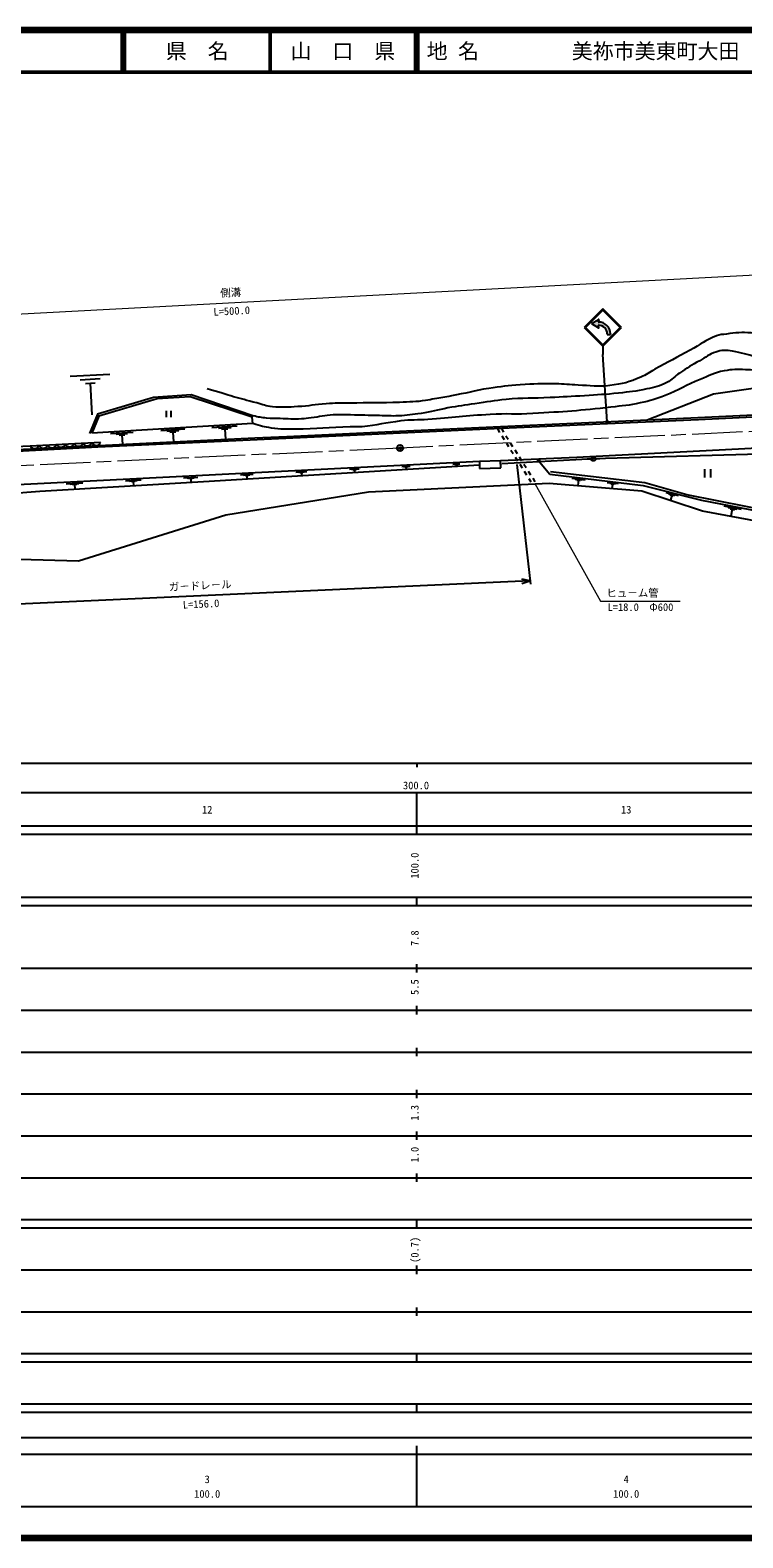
# Model space of a CAD drawing. Units: millimetres, scale not verified. Extents: x 40000 to 680000, y 20000 to 380000.
# Drawn here: x 275754 to 445840, y 20000 to 380000 of the extents above; entities that cross this region are included whole.
import ezdxf
from ezdxf.enums import TextEntityAlignment as Align

# ---------------------------------------------------------------- set-up
doc = ezdxf.new("R2010")
doc.units = ezdxf.units.MM
doc.header["$LTSCALE"] = 1000
doc.header["$PDMODE"] = 32
doc.header["$PDSIZE"] = 500
doc.linetypes.add('CHAIN', pattern=[18.5, 12, -1.5, 3.5, -1.5])
for name, color, linetype, lineweight in [('M-BGD', 7, 'Continuous', 25), ('M-BMK', 2, 'CHAIN', 13), ('M-BMK-SRVR', 3, 'Continuous', 25), ('M-STR-HTXT', 7, 'Continuous', 13), ('M-STR-STRC', 7, 'Continuous', 25), ('M-TTL', 2, 'Continuous', 140), ('M-TTL-BAND', 7, 'Continuous', 25), ('M-TTL-LINE', 7, 'Continuous', 50)]:
    doc.layers.add(name, color=color, linetype=linetype, lineweight=lineweight)
doc.layers.add('M-TTL-TXT', color=7, linetype='Continuous')
doc.styles.add('@ＭＳ ゴシック', font='')
doc.styles.add('ＭＳ ゴシック', font='')
doc.styles.get('@ＭＳ ゴシック').set_extended_font_data('@MS Gothic')
doc.styles.get('ＭＳ ゴシック').set_extended_font_data('MS Gothic')

msp = doc.modelspace()

# ---------------------------------------------------------------- hatches: boundary and pattern name
at = {"layer": 'M-STR-STRC'}
msp.add_hatch(color=256, dxfattribs=at).paths.add_polyline_path([(411383, 310303), (411293, 310303), (411474, 310856, 0.69923), (411364, 310944), (409721, 309929), (411364, 308914, 0.69923), (411474, 309001), (411293, 309554), (411383, 309554, -0.41421), (413482, 307455), (413482, 307296), (414231, 307296), (414231, 307455, 0.41421)])

# ---------------------------------------------------------------- linework, layer by layer
at = {"layer": 'M-BGD'}
for p, q in [((285294, 297360), (294735, 297853)), ((287703, 296539), (292424, 296786)), ((288933, 295657), (291293, 295780)), ((290113, 295718), (290507, 288166)), ((308269, 287627), (308269, 289127)), ((309394, 287627), (309394, 289127)), ((328883, 286046), (290479, 283736)), ((306901, 284423), (312635, 284768)), ((319139, 285159), (325184, 285523)), ((320668, 284948), (323691, 285130)), ((321442, 284691), (322953, 284782)), ((322198, 284737), (322343, 282319)), ((387259, 284802), (387793, 283957)), ((388212, 284846), (388747, 284001)), ((329412, 282555), (292138, 280781)), ((294911, 283702), (300341, 284029)), ((296285, 283512), (299000, 283675)), ((296980, 283281), (298338, 283363)), ((297659, 283322), (297789, 281150)), ((308351, 284223), (311219, 284395)), ((309085, 283979), (310519, 284065)), ((309802, 284022), (309940, 281728)), ((388328, 283112), (388863, 282267)), ((389282, 283156), (389816, 282310)), ((389397, 281422), (389932, 280577)), ((390351, 281465), (390886, 280620)), ((468189, 281167), (406225, 277977)), ((292138, 280781), (254260, 278873)), ((406225, 277977), (388031, 277194)), ((405977, 277364), (388292, 276425)), ((390467, 279732), (391002, 278887)), ((391421, 279775), (391955, 278930)), ((391536, 278042), (392071, 277197)), ((392490, 278085), (393025, 277240)), ((396705, 277267), (397576, 277304)), ((397141, 277286), (397153, 276995)), ((408680, 277637), (409680, 277637)), ((411680, 277637), (410680, 277637)), ((325918, 273815), (328959, 273970)), ((326684, 273752), (328204, 273829)), ((327069, 273670), (327829, 273709)), ((327449, 273689), (327490, 272878)), ((339124, 274487), (341810, 274624)), ((339800, 274432), (341143, 274500)), ((340140, 274360), (340812, 274394)), ((340476, 274377), (340512, 273661)), ((351969, 275142), (354309, 275261)), ((352558, 275093), (353728, 275153)), ((352855, 275030), (353440, 275060)), ((353147, 275045), (353179, 274421)), ((364464, 275778), (366468, 275880)), ((364969, 275737), (365970, 275788)), ((365222, 275683), (365723, 275708)), ((365473, 275696), (365500, 275161)), ((376618, 276397), (378294, 276482)), ((377040, 276363), (377878, 276405)), ((377252, 276317), (377671, 276339)), ((377462, 276328), (377485, 275881)), ((388031, 277194), (382953, 277020)), ((382953, 277020), (383012, 275311)), ((383012, 275311), (388090, 275485)), ((388090, 275485), (388031, 277194)), ((392606, 276352), (393140, 275507)), ((393559, 276395), (394094, 275550)), ((393675, 274662), (394210, 273817)), ((394629, 274705), (395164, 273860)), ((397330, 276905), (399751, 273976)), ((436693, 275160), (436693, 273160)), ((438193, 273160), (438193, 275160)), ((284324, 271696), (288358, 271901)), ((285339, 271613), (287356, 271716)), ((285850, 271504), (286859, 271555)), ((286355, 271530), (286409, 270454)), ((298507, 272418), (302216, 272607)), ((299440, 272342), (301295, 272436)), ((299910, 272242), (300838, 272289)), ((300374, 272266), (300424, 271276)), ((312362, 273124), (315755, 273297)), ((313216, 273054), (314912, 273141)), ((313646, 272963), (314494, 273006)), ((314070, 272984), (314116, 272079)), ((394744, 272972), (395279, 272127)), ((395698, 273015), (396233, 272170)), ((405052, 273037), (408219, 272656)), ((405825, 272783), (407408, 272593)), ((406202, 272578), (406993, 272482)), ((406597, 272530), (406445, 271263)), ((413478, 272025), (416054, 271715)), ((414107, 271819), (415394, 271664)), ((414413, 271651), (415057, 271574)), ((414735, 271612), (414611, 270582)), ((427459, 269608), (430425, 268850)), ((428163, 269270), (429646, 268891)), ((428496, 269027), (429237, 268838)), ((428866, 268933), (428563, 267746)), ((441335, 266408), (445439, 265619)), ((442321, 266005), (444374, 265611)), ((442795, 265701), (443821, 265504)), ((443308, 265603), (442993, 263961))]:
    msp.add_line(p, q, dxfattribs=at)
for points in [[(562431, 301334), (549939, 297822), (536949, 294770), (518777, 291310), (503520, 290275), (461172, 288220), (435257, 286958), (388212, 284846), (350338, 283124), (321420, 281755), (291893, 280394), (251627, 278251), (218481, 277818)], [(549264, 298204), (535131, 295026), (518794, 291826), (506549, 290844), (487178, 289927), (461894, 288722), (435079, 287436), (423173, 286902), (387973, 285315), (357000, 283863), (336985, 282894), (329412, 282555)], [(305214, 292271), (291859, 288333), (289911, 283672)], [(328883, 286046), (328738, 287578), (313909, 292412), (306084, 291942), (292147, 287847), (290479, 283736)], [(328738, 287578), (328900, 287914), (314196, 292941), (305214, 292271)], [(460921, 289695), (452216, 295020), (438863, 293049), (422988, 286894)], [(254538, 279779), (275754, 280729), (292579, 281598)], [(472877, 268369), (477755, 272151), (477651, 276038), (477129, 276690), (468678, 278881), (455488, 278910), (410180, 277637), (405977, 277364)], [(382985, 276111), (317097, 272154), (278075, 269865), (254437, 267987), (210544, 266712), (185507, 266543)], [(382953, 277020), (269589, 271246), (220613, 269779), (191894, 269280)], [(399751, 273976), (422063, 271296), (435970, 267744), (468937, 261409)], [(468688, 261906), (432496, 269046), (422480, 271916), (399943, 274507)], [(399632, 271731), (356479, 269712), (322434, 264156), (287263, 253197), (233602, 254713), (206947, 256425), (180607, 259585)], [(468770, 259091), (436222, 265111), (421771, 269885), (399632, 271731)]]:
    msp.add_lwpolyline(points, dxfattribs=at)
msp.add_circle((410180, 277637), 500, dxfattribs=at)
for centre in [(276783, 281224), (278886, 281333), (280989, 281442), (283092, 281550), (285195, 281659), (287298, 281768), (289401, 281876), (291504, 281985)]:
    msp.add_arc(centre, 1142, 205.7249, 340.19188, dxfattribs=at)
for points, knots in [([(509622, 299662), (507568, 299477), (507041, 299424), (505388, 299256), (502796, 298992), (501330, 298934), (498762, 298499), (496810, 298169), (495743, 297842), (493806, 297430), (492055, 297058), (491100, 296682), (489320, 296491), (487142, 296258), (485902, 296503), (483712, 296543), (481786, 296579), (480682, 296359), (478782, 296673), (477577, 296873), (476959, 297240), (475834, 297717), (473712, 298617), (472625, 299342), (470592, 300430), (468469, 301566), (467345, 302326), (465192, 303403), (463635, 304182), (462808, 304753), (461149, 305281), (458416, 306151), (456801, 306354), (453976, 306846), (451594, 307261), (450258, 307534), (447846, 307707), (445537, 307873), (444219, 307757), (441925, 307446), (440979, 307318), (440418, 307315), (439525, 306977), (436925, 305991), (435710, 304912), (433265, 303586), (429983, 301805), (428131, 300833), (424866, 299021), (423538, 298284), (422866, 297727), (421475, 297117), (418750, 295922), (417069, 295532), (414120, 295135), (411171, 294737), (409477, 295140), (406503, 295239), (404422, 295308), (403264, 295536), (401182, 295552), (397879, 295577), (396023, 295548), (392731, 295291), (389777, 295060), (388115, 294942), (385192, 294456), (381686, 293873), (379768, 293296), (376272, 292657), (374696, 292369), (373803, 292269), (372229, 291978), (371411, 291828), (370966, 291672), (370142, 291561), (367733, 291235), (366363, 291220), (363934, 291118), (359302, 290923), (356701, 291028), (352066, 290935), (349855, 290891), (348611, 290964), (346405, 290805), (343749, 290612), (342283, 290235), (339623, 290100), (337263, 289981), (335926, 289855), (333572, 290074), (332069, 290214), (331280, 290619), (329816, 290987), (325159, 292158), (323664, 292672), (318000, 294378)], [0, 0, 0, 0, 1, 1, 1, 2, 2, 2, 3, 3, 3, 4, 4, 4, 5, 5, 5, 6, 6, 6, 7, 7, 7, 8, 8, 8, 9, 9, 9, 10, 10, 10, 11, 11, 11, 12, 12, 12, 13, 13, 13, 14, 14, 14, 15, 15, 15, 16, 16, 16, 17, 17, 17, 18, 18, 18, 19, 19, 19, 20, 20, 20, 21, 21, 21, 22, 22, 22, 23, 23, 23, 24, 24, 24, 25, 25, 25, 26, 26, 26, 27, 27, 27, 28, 28, 28, 29, 29, 29, 30, 30, 30, 31, 31, 31, 32, 32, 32, 32]), ([(508589, 297013), (506415, 296517), (505867, 296392), (504120, 296004), (502694, 295688), (501908, 295444), (500468, 295204), (499755, 295085), (499345, 295098), (498625, 295048), (494175, 294736), (491671, 294774), (487217, 294543), (483962, 294375), (482145, 293962), (478888, 294056), (477667, 294092), (476980, 294154), (475775, 294352), (474732, 294524), (474169, 294725), (473149, 295001), (466990, 296668), (463682, 298088), (457533, 299793), (454219, 300713), (452341, 301149), (449004, 301984), (446811, 302534), (445594, 302910), (443370, 303315), (442598, 303455), (442158, 303586), (441374, 303545), (440578, 303503), (440128, 303392), (439375, 303128), (437777, 302568), (437027, 301917), (435558, 301076), (433648, 299983), (432575, 299369), (430758, 298128), (429537, 297294), (429020, 296566), (427706, 295885), (425956, 294978), (424832, 294747), (422907, 294320), (420303, 293742), (418803, 293617), (416151, 293329), (413002, 292987), (411226, 292905), (408065, 292703), (404847, 292497), (403043, 292416), (399822, 292259), (395728, 292061), (393419, 292187), (389337, 291816), (386418, 291551), (384803, 291223), (381903, 290799), (379382, 290430), (377967, 290235), (375460, 289782), (372945, 289327), (371569, 288890), (369043, 288503), (366966, 288185), (365795, 288016), (363696, 287903), (361905, 287807), (360898, 287927), (359105, 287956), (356405, 287999), (354894, 288088), (352193, 288112), (350583, 288127), (349676, 288250), (348072, 288112), (346014, 287935), (344878, 287685), (342829, 287434), (341913, 287322), (341402, 287236), (340481, 287173), (338499, 287038), (337381, 287207), (335395, 287251), (334141, 287279), (333434, 287233), (332187, 287356), (330891, 287483), (330424, 287587), (328900, 287914)], [0, 0, 0, 0, 1, 1, 1, 2, 2, 2, 3, 3, 3, 4, 4, 4, 5, 5, 5, 6, 6, 6, 7, 7, 7, 8, 8, 8, 9, 9, 9, 10, 10, 10, 11, 11, 11, 12, 12, 12, 13, 13, 13, 14, 14, 14, 15, 15, 15, 16, 16, 16, 17, 17, 17, 18, 18, 18, 19, 19, 19, 20, 20, 20, 21, 21, 21, 22, 22, 22, 23, 23, 23, 24, 24, 24, 25, 25, 25, 26, 26, 26, 27, 27, 27, 28, 28, 28, 29, 29, 29, 30, 30, 30, 31, 31, 31, 32, 32, 32, 32]), ([(508437, 294158), (504683, 293789), (503685, 293712), (500635, 293487), (495523, 293111), (492643, 293181), (487527, 292861), (483749, 292625), (481643, 292336), (477863, 292118), (475481, 291981), (474146, 291816), (471760, 291844), (470107, 291864), (469165, 291808), (467534, 292079), (465896, 292351), (465004, 292657), (463426, 293174), (460365, 294178), (458772, 295072), (455796, 296305), (453898, 297091), (452922, 297781), (450944, 298339), (449253, 298816), (448240, 298857), (446484, 298926), (444481, 299004), (443332, 299005), (441359, 298652), (439022, 298234), (437842, 297481), (435646, 296578), (432338, 295218), (430645, 294081), (427312, 292783), (425051, 291903), (423738, 291492), (421365, 290983), (418662, 290404), (417107, 290288), (414362, 289966), (407112, 289117), (403023, 288884), (395738, 288440), (391771, 288199), (389531, 288488), (385565, 288245), (379734, 287887), (376485, 287445), (370658, 287032), (368139, 286853), (366709, 286985), (364202, 286680), (360583, 286238), (358594, 285696), (354968, 285310), (353874, 285194), (353251, 285309), (352151, 285271), (347060, 285097), (344216, 284755), (339122, 284723), (336858, 284709), (335568, 284643), (333331, 284997), (331568, 285276), (330902, 285443), (328883, 286046)], [0, 0, 0, 0, 1, 1, 1, 2, 2, 2, 3, 3, 3, 4, 4, 4, 5, 5, 5, 6, 6, 6, 7, 7, 7, 8, 8, 8, 9, 9, 9, 10, 10, 10, 11, 11, 11, 12, 12, 12, 13, 13, 13, 14, 14, 14, 15, 15, 15, 16, 16, 16, 17, 17, 17, 18, 18, 18, 19, 19, 19, 20, 20, 20, 21, 21, 21, 22, 22, 22, 23, 23, 23, 23])]:
    msp.add_open_spline(points, degree=3, knots=knots, dxfattribs=at)
at = {"layer": 'M-BMK'}
msp.add_lwpolyline([(507037, 286802), (464219, 284918), (364039, 280210), (262466, 275485), (206973, 272994)], dxfattribs=at)
at = {"layer": 'M-BMK-SRVR'}
msp.add_circle((364039, 280210), 750, dxfattribs=at)
msp.add_point((364039, 280210), dxfattribs=at)
at = {"layer": 'M-STR-HTXT'}
for p, q in [((396162, 271752), (411903, 243651)), ((411903, 243651), (430903, 243651))]:
    msp.add_line(p, q, dxfattribs=at)
msp.add_lwpolyline([(531115, 325892), (216811, 309171), (206075, 308527), (196622, 308584), (186938, 308995), (176961, 309934), (166632, 311460), (152370, 314042), (137111, 318855), (117039, 322904), (106827, 324195), (96792, 325017), (86814, 325252), (77072, 325134), (76620, 325103)], dxfattribs=at)
at = {"layer": 'M-STR-STRC'}
for p, q in [((412460, 313452), (408005, 308998)), ((416915, 308998), (412460, 313452)), ((412460, 313134), (408323, 308998)), ((409721, 309929), (411364, 310944)), ((409721, 309929), (411364, 308914)), ((411474, 310856), (411293, 310303)), ((411293, 310303), (411383, 310303)), ((411293, 310303), (411538, 310303)), ((416597, 308998), (412460, 313134)), ((408005, 308998), (412460, 304543)), ((408323, 308998), (412460, 304861)), ((411474, 309001), (411293, 309554)), ((411293, 309554), (411383, 309554)), ((411293, 309554), (411538, 309554)), ((412460, 304543), (416915, 308998)), ((412460, 304861), (416597, 308998)), ((413482, 307455), (413482, 307296)), ((413482, 307296), (414231, 307296)), ((414231, 307455), (414231, 307296)), ((412460, 304543), (412460, 302543)), ((413435, 286463), (412460, 302543)), ((391907, 276292), (395125, 247705)), ((395035, 248500), (237871, 241307)), ((395035, 248500), (393082, 248929)), ((393129, 247895), (395035, 248500))]:
    msp.add_line(p, q, dxfattribs=at)
for radius in [150, 120, 90, 60, 30]:
    msp.add_circle((413435, 286463), radius, dxfattribs=at)
for centre, radius, start, end in [((411403, 310880), 75, 341.86349, 121.71277), ((411383, 307455), 2848, 0, 90), ((411403, 308977), 75, 238.28723, 18.13651), ((411383, 307455), 2099, 0, 90)]:
    msp.add_arc(centre, radius, start, end, dxfattribs=at)
msp.add_point((413435, 286463), dxfattribs=at)
at = {"layer": 'M-TTL'}
for p, q in [((680000, 380000), (40000, 380000)), ((40000, 20000), (680000, 20000))]:
    msp.add_line(p, q, dxfattribs=at)
at = {"layer": 'M-TTL-BAND'}
for p, q in [((40000, 205000), (579000, 205000)), ((368000, 205000), (368000, 204000)), ((68000, 198000), (579000, 198000)), ((368000, 188000), (368000, 198000)), ((40000, 190000), (579000, 190000)), ((40000, 188000), (579000, 188000)), ((40000, 173000), (579000, 173000)), ((368000, 171000), (368000, 173000)), ((40000, 171000), (579000, 171000)), ((40000, 156000), (579000, 156000)), ((368000, 155000), (368000, 157000)), ((46000, 146000), (579000, 146000)), ((368000, 145000), (368000, 147000)), ((368000, 135000), (368000, 137000)), ((52000, 136000), (579000, 136000)), ((46000, 126000), (579000, 126000)), ((368000, 125000), (368000, 127000)), ((52000, 116000), (579000, 116000)), ((368000, 115000), (368000, 117000)), ((46000, 106000), (579000, 106000)), ((368000, 105000), (368000, 107000)), ((40000, 96000), (579000, 96000)), ((40000, 94000), (579000, 94000)), ((368000, 94000), (368000, 96000)), ((49000, 84000), (579000, 84000)), ((368000, 83000), (368000, 85000)), ((40000, 74000), (579000, 74000)), ((368000, 73000), (368000, 75000)), ((40000, 64000), (579000, 64000)), ((40000, 62000), (579000, 62000)), ((368000, 62000), (368000, 64000)), ((40000, 52000), (579000, 52000)), ((368000, 50000), (368000, 52000)), ((40000, 50000), (579000, 50000)), ((71000, 44000), (565000, 44000)), ((40000, 40000), (579000, 40000)), ((368000, 27500), (368000, 42000)), ((68000, 27500), (579000, 27500))]:
    msp.add_line(p, q, dxfattribs=at)
at = {"layer": 'M-TTL-LINE'}
for p, q in [((297750, 380000), (297750, 370000)), ((298250, 380000), (298250, 370000)), ((333000, 380000), (333000, 370000)), ((367750, 380000), (367750, 370000)), ((368250, 380000), (368250, 370000)), ((40000, 370000), (680000, 370000))]:
    msp.add_line(p, q, dxfattribs=at)

# ---------------------------------------------------------------- texts
at = {"layer": 'M-STR-HTXT', "style": 'ＭＳ ゴシック'}
msp.add_text('側溝', height=1833, rotation=3.045, dxfattribs=at).set_placement((323695, 315858), align=Align.BOTTOM_CENTER)
at = {"layer": 'M-STR-HTXT', "style": '@ＭＳ ゴシック'}
msp.add_text('L=500.0', height=1833, rotation=3.045, dxfattribs=at).set_placement((323801, 313861), align=Align.TOP_CENTER)
at = {"layer": 'M-STR-HTXT', "style": 'ＭＳ ゴシック'}
msp.add_text('ヒュ－ム管', height=1833, dxfattribs=at).set_placement((413278, 244151), align=Align.BOTTOM_LEFT)
msp.add_text('L=18.0\u3000Φ600', height=1833, dxfattribs=at).set_placement((421403, 243151), align=Align.TOP_CENTER)
at = {"layer": 'M-STR-STRC', "style": 'ＭＳ ゴシック'}
msp.add_text('ガ－ドレ－ル', height=1833, rotation=2.62, dxfattribs=at).set_placement((316407, 245902), align=Align.BOTTOM_CENTER)
at = {"layer": 'M-STR-STRC', "style": '@ＭＳ ゴシック'}
msp.add_text('L=156.0', height=1833, rotation=2.621, dxfattribs=at).set_placement((316499, 243905), align=Align.TOP_CENTER)
at = {"layer": 'M-TTL-BAND', "style": 'ＭＳ ゴシック'}
for s, p in [('300.0', (367844, 198195)), ('12', (318000, 192405)), ('13', (418000, 192405)), ('3', (318000, 32523)), ('4', (418000, 32523)), ('100.0', (318000, 29033)), ('100.0', (418000, 29033))]:
    msp.add_text(s, height=1833, dxfattribs=at).set_placement(p, align=Align.BOTTOM_CENTER)
for s, p in [('100.0', (369000, 180500)), ('7.8', (369000, 163174)), ('5.5', (369000, 151500)), ('1.3', (369000, 121500)), ('1.0', (369000, 111500)), ('(0.7)', (369000, 88764))]:
    msp.add_text(s, height=1833, rotation=90, dxfattribs=at).set_placement(p, align=Align.BOTTOM_CENTER)
at = {"layer": 'M-TTL-TXT', "style": 'ＭＳ ゴシック'}
for s, p in [('県\u3000名', (315625, 375000)), ('山\u3000口\u3000県', (350375, 375000))]:
    msp.add_text(s, height=3666, dxfattribs=at).set_placement(p, align=Align.MIDDLE_CENTER)
for s, p in [('地 名', (370380, 375000)), ('美祢市美東町大田', (405024, 375000))]:
    msp.add_text(s, height=3666, dxfattribs=at).set_placement(p, align=Align.MIDDLE_LEFT)

doc.saveas('drawing.dxf')
